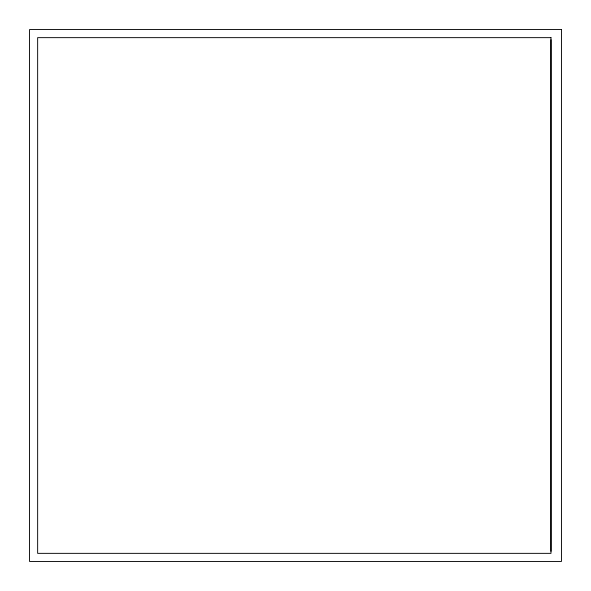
<?xml version="1.0" encoding="UTF-8"?>
<svg xmlns="http://www.w3.org/2000/svg" width="591" height="591" viewBox="0 0 591 591"><rect width="100%" height="100%" fill="white"/><g stroke="black" fill="none" stroke-linecap="round" stroke-linejoin="round"><path stroke-width="0.89" d="M550.975 39.686L550.975 551.314M561.45 29.55L29.55 29.55L29.55 561.45L561.45 561.45L561.45 29.55M550.975 37.647L37.647 37.647L37.647 553.353L550.975 553.353L550.975 37.647"/></g></svg>
